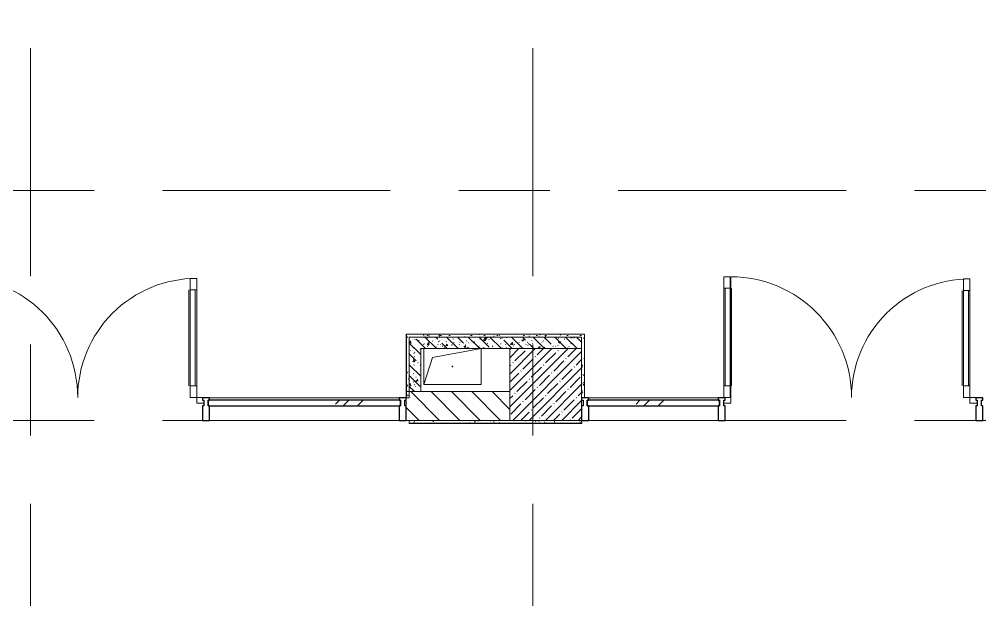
# Model space of a CAD drawing. Header units: millimetres. Extents: x 81494 to 296443, y -8553 to 29000.
# Drawn here: x 107132 to 113824, y 12150 to 16194 of the extents above; entities that cross this region are included whole.
import ezdxf

# ---------------------------------------------------------------- set-up
doc = ezdxf.new("R2010")
doc.units = ezdxf.units.MM
doc.linetypes.add('Осевая', pattern=[3175, 635, -476.25, 1587.5, -476.25])
for name, color, linetype, lineweight in [('A-DETL-GENF', 7, 'Continuous', 9), ('A-GENM', 7, 'Continuous', 9), ('A-GLAZ-CURT', 7, 'Continuous', 9), ('A-GLAZ-CURT-1', 7, 'Continuous', 25), ('A-GLAZ-CWMG', 7, 'Continuous', 9), ('A-GLAZ-CWMG-1', 7, 'Continuous', 25), ('A-WALL', 7, 'Continuous', 9), ('I-WALL', 7, 'Continuous', 9), ('S-COLS', 7, 'Continuous', 9), ('Оси-2', 7, 'Осевая', 9)]:
    doc.layers.add(name, color=color, linetype=linetype, lineweight=lineweight)
for name, color, linetype, lineweight, true_color in [('A-DOOR-1', 7, 'Continuous', 9, 0xc0c0c0), ('A-WALL-1', 9, 'Continuous', 9, 0x808080), ('A-WALL-FNSH-1', 9, 'Continuous', 9, 0x808080)]:
    doc.layers.add(name, color=color, linetype=linetype, lineweight=lineweight, true_color=true_color)
pattern_1 = [(135, (0, 0), (-75.43415, -75.43415), [106.68, -17.78, 3.556, -17.78]), (135, (0, 75.39), (-75.43415, -75.43415), []), (50, (0, 0), (127.52922, -11.15758), [13.335, -146.685]), (355, (0, 0), (-24.66966, 133.74002), [10.668, -117.348]), (100.451, (10.63, -0.93), (102.85973, 122.58178), [11.333, -124.663]), (46.184, (0, 35.56), (189.75516, -29.43036), [20.002, -220.027]), (96.636, (15.81, 33.1), (166.1822, 173.1996), [17, -186.995]), (351.184, (0, 35.56), (166.18393, 173.19757), [16.002, -176.022]), (21, (17.78, 26.67), (106.130265, -71.58603), [13.335, -146.685]), (326, (17.78, 26.67), (43.26188, 128.93175), [10.668, -117.348]), (71.451, (26.62, 20.7), (149.39198, 57.34505), [11.333, -124.663]), (37.5, (0, 0), (2.162228, 59.188357), [3.353, -112.573, 3.353, -115.773, -117.792]), (37.5, (0, 0), (2.162228, 59.188357), [-235.052, 3.353, -114.44]), (7.5, (0, 0), (46.773857, 70.126152), [3.353, -64.567, 3.353, -109.906, -44.894]), (7.5, (0, 0), (46.773857, 70.126152), [-181.178, 3.353, -41.542]), (327.5, (-39.65, 0), (94.913671, -4.010093), [3.353, -41.097, 3.353, -135.331, -184.023]), (327.5, (-39.65, 0), (94.913671, -4.010093), [-183.134, 3.353, -180.67]), (317.5, (-57.43, 0), (103.69057, 17.79882), [3.353, -54.432, 3.353, -88.748, -130.683]), (317.5, (-57.43, 0), (103.69057, 17.79882), [-149.885, 3.353, -127.33])]
pattern_2 = [(0, (0, 0), (121.92, 30.48), [10.058, -81.382, 10.058, -81.382, -487.68]), (0, (0, 0), (121.92, 30.48), [-182.88, 10.058, -172.822, 10.058, -81.382, -213.36]), (0, (0, 0), (121.92, 30.48), [-457.2, 10.058, -50.902, 10.058, -142.342]), (120, (45.72, 15.24), (-87.356454, 90.345817), [10.058, -81.382, 10.058, -81.382, -487.68]), (120, (45.72, 15.24), (-87.356454, 90.345817), [-182.88, 10.058, -172.822, 10.058, -81.382, -213.36]), (120, (45.72, 15.24), (-87.356454, 90.345817), [-457.2, 10.058, -50.902, 10.058, -142.342]), (240, (60.96, 76.2), (-34.563546, -120.825817), [10.058, -81.382, 10.058, -81.382, -487.68]), (240, (60.96, 76.2), (-34.563546, -120.825817), [-182.88, 10.058, -172.822, 10.058, -81.382, -213.36]), (240, (60.96, 76.2), (-34.563546, -120.825817), [-457.2, 10.058, -50.902, 10.058, -142.342])]

# ---------------------------------------------------------------- blocks, each defined once
blk = doc.blocks.new('Прямоугольный импост - Импост структурный с накладкой - 160мм Темный-32354018-План расстановки мебели и оборудования 1 этажа в осях 23_1-33')
at = {"layer": 'A-GLAZ-CWMG'}
for p, q in [((108459, 13557), (109779, 13557)), ((108459, 13400), (109779, 13400))]:
    blk.add_line(p, q, dxfattribs=at)
blk = doc.blocks.new('Дверь_Витражная_остекление_ - ВВ-12 остекление-32353611-План расстановки мебели и оборудования 1 этажа в осях 23_1-33')
at = {"layer": 'A-DETL-GENF'}
for p, q in [((-789.5, -20), (-834.5, -20)), ((-834.5, -849), (-834.5, -20)), ((-789.5, -20), (-834.5, -20)), ((-834.5, -20), (-834.5, -849)), ((-789.5, -849), (-789.5, -20)), ((-789.5, -849), (-789.5, -20)), ((839.5, -860), (839.5, -20)), ((839.5, -20), (839.5, -860)), ((884.5, -860), (884.5, -20)), ((884.5, -860), (884.5, -20)), ((-834.5, -100), (-789.5, -100)), ((-824.5, -769), (-824.5, -100)), ((-780.5, -769), (-780.5, -100)), ((830.5, -780), (830.5, -100)), ((884.5, -100), (839.5, -100)), ((874.5, -780), (874.5, -100)), ((-834.5, -769), (-789.5, -769)), ((884.5, -780), (839.5, -780)), ((-834.5, -849), (-789.5, -849)), ((-834.5, -849), (-789.5, -849)), ((884.5, -860), (839.5, -860)), ((839.5, -860), (884.5, -860))]:
    blk.add_line(p, q, dxfattribs=at)
at = {"layer": 'A-DOOR-1'}
for p, q in [((-884.5, 20), (-834.5, 20)), ((-834.5, 20), (-834.5, -20)), ((834.5, 20), (884.5, 20)), ((834.5, -20), (834.5, 20)), ((-884.5, -20), (-884.5, -17)), ((-834.5, -20), (-884.5, -20)), ((-834.5, -849), (-834.5, -20)), ((834.5, -860), (834.5, -20)), ((884.5, -20), (834.5, -20)), ((884.5, -17), (884.5, -20))]:
    blk.add_line(p, q, dxfattribs=at)
for centre, radius, start, end in [((-834.5, -20), 829, 270, 0), ((834.5, -20), 840, 180, 270)]:
    blk.add_arc(centre, radius, start, end, dxfattribs=at)
blk = doc.blocks.new('Прямоугольный импост - Импост структурный с накладкой - 160мм Темный-30755591-План расстановки мебели и оборудования 1 этажа в осях 23_1-33')
at = {"layer": 'A-GLAZ-CWMG-1'}
for p, q in [((-25, 0), (-25, 17)), ((-25, 17), (25, 17)), ((-15, 0), (-25, 0)), ((-15, -40), (-15, 0)), ((25, 0), (15, 0)), ((15, 0), (15, -40)), ((25, 17), (25, 0)), ((-25, -140), (-25, -40)), ((-25, -40), (-15, -40)), ((15, -40), (25, -40)), ((25, -40), (25, -140)), ((25, -140), (-25, -140))]:
    blk.add_line(p, q, dxfattribs=at)
blk = doc.blocks.new('Системная панель - Стекло - 40мм-32353599-План расстановки мебели и оборудования 1 этажа в осях 23_1-33')
at = {"layer": 'A-GLAZ-CURT'}
h = blk.add_hatch(dxfattribs=at)
h.set_pattern_fill('FP_52', color=256, style=0, pattern_type=2)
h.set_pattern_definition([(225, (109219, 13440), (282.8427, -282.8427), [200, -600]), (225, (109419, 13540), (282.8427, -282.8427), [600, -200]), (225, (109019, 13640), (282.8427, -282.8427), [200, -600])])
h.paths.add_polyline_path([(-670, 40), (-670, 0), (670, 0), (670, 40), (-104.3, 40)])
at = {"layer": 'A-GLAZ-CURT-1'}
for p, q in [((670, 40), (-670, 40)), ((-670, 40), (-670, 0)), ((-670, 0), (670, 0)), ((670, 0), (670, 40))]:
    blk.add_line(p, q, dxfattribs=at)
blk = doc.blocks.new('Прямоугольный импост - Импост структурный с накладкой - 160мм Темный-30756008-План расстановки мебели и оборудования 1 этажа в осях 23_1-33')
at = {"layer": 'A-GLAZ-CWMG-1'}
for p, q in [((-50, 0), (-50, 17)), ((-50, 17), (0, 17)), ((-40, 0), (-50, 0)), ((-40, -40), (-40, 0)), ((0, 0), (-10, 0)), ((-10, 0), (-10, -40)), ((0, 17), (0, 0)), ((-50, -140), (-50, -40)), ((-50, -40), (-40, -40)), ((-10, -40), (0, -40)), ((0, -40), (0, -140)), ((0, -140), (-50, -140))]:
    blk.add_line(p, q, dxfattribs=at)
blk = doc.blocks.new('GM_Отверстие прямоугольное _в плите_ - Отверстие-V25-План расстановки мебели и оборудования 1 этажа в осях 23_1-33')
at = {"layer": 'A-GENM'}
for p, q in [((-200, -125), (-200, 125)), ((-200, 125), (-200, -125)), ((-137.5, 62.5), (200, 125)), ((200, 125), (200, -125)), ((200, -125), (200, 125)), ((-200, -125), (-137.5, 62.5)), ((200, -125), (-200, -125)), ((-200, -125), (200, -125))]:
    blk.add_line(p, q, dxfattribs=at)
for start, end in [(360, 180), (180, 360)]:
    blk.add_arc((0, 0), 2.5, start, end, dxfattribs=at)
blk = doc.blocks.new('Системная панель - Стекло - 40мм-32354452-План расстановки мебели и оборудования 1 этажа в осях 23_1-33')
at = {"layer": 'A-GLAZ-CURT'}
h = blk.add_hatch(dxfattribs=at)
h.set_pattern_fill('FP_66', color=256, style=0, pattern_type=2)
h.set_pattern_definition([(225, (111650.22, 13440), (282.8427, -282.8427), [200, -600]), (225, (111850.22, 13540), (282.8427, -282.8427), [600, -200]), (225, (111450.22, 13640), (282.8427, -282.8427), [200, -600])])
h.paths.add_polyline_path([(-460.2, 40), (-460.2, 0), (460.2, 0), (460.2, 40), (-418.2, 40)])
at = {"layer": 'A-GLAZ-CURT-1'}
for p, q in [((460.2, 40), (-460.2, 40)), ((-460.2, 40), (-460.2, 0)), ((-460.2, 0), (460.2, 0)), ((460.2, 0), (460.2, 40))]:
    blk.add_line(p, q, dxfattribs=at)
blk = doc.blocks.new('Прямоугольный импост - Импост структурный с накладкой - 160мм Темный-32355003-План расстановки мебели и оборудования 1 этажа в осях 23_1-33')
at = {"layer": 'A-GLAZ-CWMG'}
for p, q in [((111100, 13557), (112000.4, 13557)), ((111100, 13400), (112000.4, 13400))]:
    blk.add_line(p, q, dxfattribs=at)
blk = doc.blocks.new('Прямоугольный импост - Импост структурный с накладкой - 160мм Темный-30755595-План расстановки мебели и оборудования 1 этажа в осях 23_1-33')
at = {"layer": 'A-GLAZ-CWMG-1'}
for p, q in [((0, 17), (-50, 17)), ((-50, 17), (-50, 0)), ((-50, 0), (-40, 0)), ((-40, 0), (-40, -40)), ((-10, -40), (-10, 0)), ((-10, 0), (0, 0)), ((0, 0), (0, 17)), ((-40, -40), (-50, -40)), ((-50, -40), (-50, -140)), ((0, -40), (-10, -40)), ((0, -140), (0, -40)), ((-50, -140), (0, -140))]:
    blk.add_line(p, q, dxfattribs=at)
blk = doc.blocks.new('Дверь_Витражная_остекление_ - ВВ-13 остекление-32355241-План расстановки мебели и оборудования 1 этажа в осях 23_1-33')
at = {"layer": 'A-DETL-GENF'}
for p, q in [((-787.5, -20), (-832.5, -20)), ((-832.5, -845), (-832.5, -20)), ((-787.5, -20), (-832.5, -20)), ((-832.5, -20), (-832.5, -845)), ((-787.5, -845), (-787.5, -20)), ((-787.5, -845), (-787.5, -20)), ((837.5, -860), (837.5, -20)), ((837.5, -20), (837.5, -860)), ((882.5, -860), (882.5, -20)), ((882.5, -860), (882.5, -20)), ((-832.5, -100), (-787.5, -100)), ((-822.5, -765), (-822.5, -100)), ((-778.5, -765), (-778.5, -100)), ((828.5, -780), (828.5, -100)), ((882.5, -100), (837.5, -100)), ((872.5, -780), (872.5, -100)), ((-832.5, -765), (-787.5, -765)), ((882.5, -780), (837.5, -780)), ((-832.5, -845), (-787.5, -845)), ((-832.5, -845), (-787.5, -845)), ((882.5, -860), (837.5, -860)), ((837.5, -860), (882.5, -860))]:
    blk.add_line(p, q, dxfattribs=at)
at = {"layer": 'A-DOOR-1'}
for p, q in [((-882.5, 20), (-832.5, 20)), ((-832.5, 20), (-832.5, -20)), ((832.5, 20), (882.5, 20)), ((832.5, -20), (832.5, 20)), ((-882.5, -20), (-882.5, -17)), ((-832.5, -20), (-882.5, -20)), ((-832.5, -845), (-832.5, -20)), ((832.5, -860), (832.5, -20)), ((882.5, -20), (832.5, -20)), ((882.5, -17), (882.5, -20))]:
    blk.add_line(p, q, dxfattribs=at)
for centre, radius, start, end in [((-832.5, -20), 825, 270, 0), ((832.5, -20), 840, 180, 270)]:
    blk.add_arc(centre, radius, start, end, dxfattribs=at)

msp = doc.modelspace()

# ---------------------------------------------------------------- hatches: boundary and pattern name
at = {"layer": 'I-WALL'}
h = msp.add_hatch(dxfattribs=at)
h.set_pattern_fill('FP_67', color=256, style=0, pattern_type=2)
h.set_pattern_definition(pattern_2)
h.paths.add_polyline_path([(109850, 13557), (109850, 14000), (109830, 14000), (109830, 13557)])
h = msp.add_hatch(dxfattribs=at)
h.set_pattern_fill('FP_67', color=256, style=0, pattern_type=2)
h.set_pattern_definition(pattern_2)
h.paths.add_polyline_path([(111050, 13980), (111070, 13980), (111070, 14000), (109850, 14000), (109850, 13980), (110595.9, 13980)])
h = msp.add_hatch(dxfattribs=at)
h.set_pattern_fill('FP_17', color=256, style=0, pattern_type=2)
h.set_pattern_definition(pattern_1)
h.paths.add_polyline_path([(109930, 13600), (109930, 13980), (109850, 13980), (109850, 13600)])
h = msp.add_hatch(dxfattribs=at)
h.set_pattern_fill('FP_17', color=256, style=0, pattern_type=2)
h.set_pattern_definition(pattern_1)
h.paths.add_polyline_path([(111050, 13900), (111050, 13980), (109930, 13980), (109930, 13900), (110595.9, 13900)])
h = msp.add_hatch(dxfattribs=at)
h.set_pattern_fill('FP_67', color=256, style=0, pattern_type=2)
h.set_pattern_definition(pattern_2)
h.paths.add_polyline_path([(111070, 13557), (111070, 13980), (111050, 13980), (111050, 13557)])
h = msp.add_hatch(dxfattribs=at)
h.set_pattern_fill('FP_4', color=256, style=0, pattern_type=2)
h.set_pattern_definition([(135, (0, 0), (-70.71068, -70.71068), [])])
h.paths.add_polyline_path([(110550, 13400), (110550, 13600), (109829, 13600), (109829, 13400)])
h.paths.add_polyline_path([(106050, 13400), (106610, 13400), (106610, 13600), (106050, 13600)])
h.paths.add_polyline_path([(105400, 13400), (105550, 13400), (105550, 13600), (105400, 13600)])
h.paths.add_polyline_path([(101100, 13400), (101398, 13400), (101398, 13600), (101100, 13600)])
h = msp.add_hatch(dxfattribs=at)
h.set_pattern_fill('FP_67', color=256, style=0, pattern_type=2)
h.set_pattern_definition(pattern_2)
h.paths.add_polyline_path([(111050, 13380), (111051, 13380), (111050, 13400), (109849, 13400), (109850, 13380), (110595.9, 13380)])
at = {"layer": 'S-COLS'}
h = msp.add_hatch(dxfattribs=at)
h.set_pattern_fill('FP_2', color=256, style=0, pattern_type=2)
h.set_pattern_definition([(45, (0, 0), (-57.024626, 57.024626), []), (45, (57.025, 0), (-57.024626, 57.024626), [100.806, -20.161, 3.353, -16.808])])
h.paths.add_polyline_path([(110595.9, 13400), (111050, 13400), (111050, 13900), (110550, 13900), (110550, 13400)])

# ---------------------------------------------------------------- linework, layer by layer
at = {"layer": 'A-WALL'}
msp.add_line((110550, 13400), (110550, 13600), dxfattribs=at)
at = {"layer": 'A-WALL-1'}
for p, q in [((111070, 14000), (109830, 14000)), ((111070, 13557), (111070, 14000)), ((109850, 13980), (109850, 13600)), ((109850, 13557), (109850, 13980)), ((109850, 13980), (111050, 13980)), ((111050, 13980), (111050, 13557)), ((109930, 13600), (109930, 13900)), ((109930, 13900), (111050, 13900)), ((110550, 13600), (109829, 13600)), ((109829, 13600), (109829, 13400)), ((109830, 13600), (109830, 13557)), ((109830, 13557), (109850, 13557)), ((111050, 13557), (111070, 13557)), ((109829, 13400), (110550, 13400)), ((109849, 13400), (109849, 13380)), ((111050, 13400), (109850, 13400)), ((111050, 13390), (111050, 13400)), ((111051, 13390), (111050, 13390)), ((111051, 13379), (111051, 13390)), ((109850, 13380), (111050, 13380)), ((111050, 13379), (111051, 13379))]:
    msp.add_line(p, q, dxfattribs=at)
at = {"layer": 'A-WALL-FNSH-1'}
for p, q in [((109829, 14001), (109829, 13600)), ((111071, 14001), (109829, 14001)), ((109830, 13600), (109830, 14000)), ((111071, 13557), (111071, 14001)), ((111070, 13557), (111071, 13557)), ((109849, 13380), (109849, 13379)), ((109849, 13379), (111050, 13379))]:
    msp.add_line(p, q, dxfattribs=at)
at = {"layer": 'S-COLS'}
for p, q in [((111050, 13900), (110550, 13900)), ((110550, 13900), (110550, 13600)), ((111050, 13400), (111050, 13900)), ((110550, 13600), (110550, 13400)), ((110550, 13400), (111050, 13400))]:
    msp.add_line(p, q, dxfattribs=at)
at = {"layer": 'Оси-2'}
for p, q in [((107210, 593.7), (107210, 19528.3)), ((110710, 593.7), (110710, 19528.3)), ((84793.9, 15000), (121855, 15000)), ((84793.9, 13400), (121855, 13400))]:
    msp.add_line(p, q, dxfattribs=at)

# ---------------------------------------------------------------- block references
at = {"layer": 'A-DOOR-1', "rotation": 180}
for name, p in [('Дверь_Витражная_остекление_ - ВВ-12 остекление-32353611-План расстановки мебели и оборудования 1 этажа в осях 23_1-33', (107534.5, 13540)), ('Дверь_Витражная_остекление_ - ВВ-13 остекление-32355241-План расстановки мебели и оборудования 1 этажа в осях 23_1-33', (112922.9, 13540))]:
    msp.add_blockref(name, p, dxfattribs=at)
at = {"layer": 'A-GENM'}
msp.add_blockref('GM_Отверстие прямоугольное _в плите_ - Отверстие-V25-План расстановки мебели и оборудования 1 этажа в осях 23_1-33', (110150, 13775), dxfattribs=at)
at = {"layer": 'A-GLAZ-CURT', "rotation": 180}
for name, p in [('Системная панель - Стекло - 40мм-32353599-План расстановки мебели и оборудования 1 этажа в осях 23_1-33', (109119, 13540)), ('Системная панель - Стекло - 40мм-32354452-План расстановки мебели и оборудования 1 этажа в осях 23_1-33', (111550.2, 13540))]:
    msp.add_blockref(name, p, dxfattribs=at)
at = {"layer": 'A-GLAZ-CWMG', "extrusion": (0, 0, -1)}
for name, p in [('Прямоугольный импост - Импост структурный с накладкой - 160мм Темный-30755591-План расстановки мебели и оборудования 1 этажа в осях 23_1-33', (-108434, 13540)), ('Прямоугольный импост - Импост структурный с накладкой - 160мм Темный-30756008-План расстановки мебели и оборудования 1 этажа в осях 23_1-33', (-111050, 13540)), ('Прямоугольный импост - Импост структурный с накладкой - 160мм Темный-30755591-План расстановки мебели и оборудования 1 этажа в осях 23_1-33', (-112025.4, 13540)), ('Прямоугольный импост - Импост структурный с накладкой - 160мм Темный-30755591-План расстановки мебели и оборудования 1 этажа в осях 23_1-33', (-113820.4, 13540))]:
    msp.add_blockref(name, p, dxfattribs=at)
at = {"layer": 'A-GLAZ-CWMG'}
for name, p in [('Прямоугольный импост - Импост структурный с накладкой - 160мм Темный-32354018-План расстановки мебели и оборудования 1 этажа в осях 23_1-33', (0, 0)), ('Прямоугольный импост - Импост структурный с накладкой - 160мм Темный-30755595-План расстановки мебели и оборудования 1 этажа в осях 23_1-33', (109829, 13540)), ('Прямоугольный импост - Импост структурный с накладкой - 160мм Темный-32355003-План расстановки мебели и оборудования 1 этажа в осях 23_1-33', (0, 0))]:
    msp.add_blockref(name, p, dxfattribs=at)

doc.saveas('drawing.dxf')
